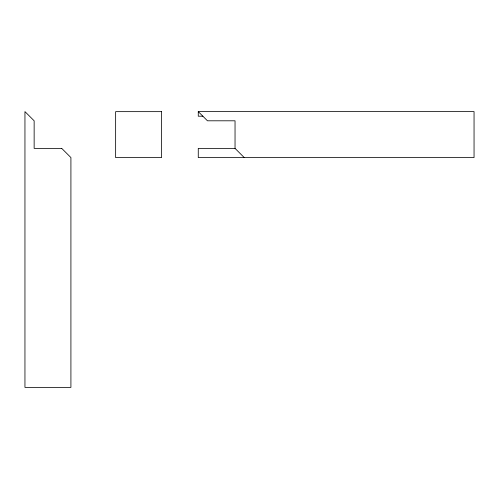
<?xml version="1.0" encoding="UTF-8"?>
<svg xmlns="http://www.w3.org/2000/svg" width="499" height="499" viewBox="0 0 499 499"><rect width="100%" height="100%" fill="white"/><g stroke="black" fill="none" stroke-linecap="round" stroke-linejoin="round"><path stroke-width="0.75" d="M202.868 116.205L198.271 116.205L198.271 111.608L474.05 111.608L474.05 157.572L198.271 157.572L198.271 148.384L235.041 148.384L244.236 157.572M198.271 111.608L207.465 120.802L235.041 120.802L235.041 148.384M161.595 111.645L115.637 111.645L115.637 157.609L161.595 157.609L161.595 111.645M61.72 148.384L34.144 148.384L34.144 120.802L24.95 111.608L24.95 387.392L70.914 387.392L70.914 157.572L61.72 148.384"/></g></svg>
